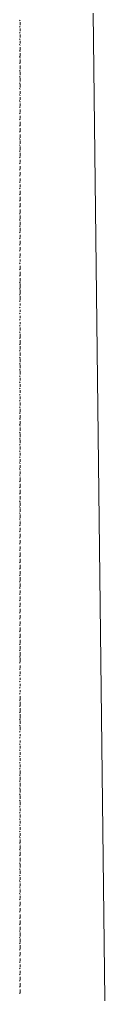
# Model space of a CAD drawing. Header units: millimetres. Extents: x 2928 to 3112, y 1220 to 1280.
# Drawn here: x 3041.81 to 3042.024, y 1247.393 to 1249.738 of the extents above; entities that cross this region are included whole.
import ezdxf

# ---------------------------------------------------------------- set-up
doc = ezdxf.new("R2010")
doc.units = ezdxf.units.MM

msp = doc.modelspace()

# ---------------------------------------------------------------- linework, layer by layer
at = {"color": 7, "linetype": 'Continuous', "lineweight": 5, "true_color": 0x000007}
msp.add_lwpolyline([(3041.93587, 1254.09577), (3042.02353, 1246.63463), (3042.02353, 1246.63463)], dxfattribs=at)
at = {"color": 252, "linetype": 'Continuous', "lineweight": 13, "true_color": 0x989898}
for points in [[(3041.81182, 1249.7342), (3041.81016, 1249.73585), (3041.81016, 1249.73585)], [(3041.81182, 1249.72428), (3041.81182, 1249.73089), (3041.81182, 1249.73089)], [(3041.81182, 1249.71931), (3041.81016, 1249.72097), (3041.81016, 1249.72097)], [(3041.81182, 1249.70443), (3041.81016, 1249.70608), (3041.81016, 1249.70608)], [(3041.81182, 1249.70939), (3041.81182, 1249.71601), (3041.81182, 1249.71601)], [(3041.81182, 1249.68954), (3041.81016, 1249.6912), (3041.81016, 1249.6912)], [(3041.81182, 1249.69451), (3041.81182, 1249.70112), (3041.81182, 1249.70112)], [(3041.81182, 1249.67962), (3041.81182, 1249.68624), (3041.81182, 1249.68624)], [(3041.81182, 1249.67466), (3041.81016, 1249.67797), (3041.81016, 1249.67797)], [(3041.81182, 1249.65977), (3041.81016, 1249.66308), (3041.81016, 1249.66308)], [(3041.81182, 1249.66308), (3041.81182, 1249.67135), (3041.81182, 1249.67135)], [(3041.81182, 1249.64489), (3041.81016, 1249.64819), (3041.81016, 1249.64819)], [(3041.81182, 1249.64819), (3041.81182, 1249.65646), (3041.81182, 1249.65646)], [(3041.81182, 1249.63331), (3041.81182, 1249.64158), (3041.81182, 1249.64158)], [(3041.81182, 1249.63165), (3041.81016, 1249.63331), (3041.81016, 1249.63331)], [(3041.81182, 1249.61346), (3041.81016, 1249.61511), (3041.81016, 1249.61511)], [(3041.81182, 1249.61842), (3041.81182, 1249.62669), (3041.81182, 1249.62669)], [(3041.81182, 1249.60354), (3041.81182, 1249.61181), (3041.81182, 1249.61181)], [(3041.81182, 1249.59857), (3041.81016, 1249.60023), (3041.81016, 1249.60023)], [(3041.81182, 1249.58865), (3041.81182, 1249.59692), (3041.81182, 1249.59692)], [(3041.81182, 1249.58369), (3041.81016, 1249.58534), (3041.81016, 1249.58534)], [(3041.81182, 1249.5688), (3041.81016, 1249.57211), (3041.81016, 1249.57211)], [(3041.81182, 1249.57376), (3041.81182, 1249.58203), (3041.81182, 1249.58203)], [(3041.81182, 1249.55888), (3041.81182, 1249.56549), (3041.81182, 1249.56549)], [(3041.81182, 1249.55392), (3041.81016, 1249.55722), (3041.81016, 1249.55722)], [(3041.81182, 1249.53903), (3041.81016, 1249.54234), (3041.81016, 1249.54234)], [(3041.81182, 1249.54399), (3041.81182, 1249.55061), (3041.81182, 1249.55061)], [(3041.81182, 1249.5258), (3041.81016, 1249.52745), (3041.81016, 1249.52745)], [(3041.81182, 1249.52911), (3041.81182, 1249.53572), (3041.81182, 1249.53572)], [(3041.81182, 1249.51422), (3041.81182, 1249.52084), (3041.81182, 1249.52084)], [(3041.81182, 1249.51091), (3041.81016, 1249.51257), (3041.81016, 1249.51257)], [(3041.81182, 1249.49603), (3041.81016, 1249.49768), (3041.81016, 1249.49768)], [(3041.81182, 1249.49933), (3041.81182, 1249.50595), (3041.81182, 1249.50595)], [(3041.81182, 1249.48114), (3041.81016, 1249.48279), (3041.81016, 1249.48279)], [(3041.81182, 1249.48279), (3041.81182, 1249.49106), (3041.81182, 1249.49106)], [(3041.81182, 1249.46791), (3041.81182, 1249.47618), (3041.81182, 1249.47618)], [(3041.81182, 1249.46625), (3041.81016, 1249.46791), (3041.81016, 1249.46791)], [(3041.81182, 1249.44806), (3041.81016, 1249.45137), (3041.81016, 1249.45137)], [(3041.81182, 1249.45302), (3041.81182, 1249.46129), (3041.81182, 1249.46129)], [(3041.81182, 1249.43814), (3041.81182, 1249.44641), (3041.81182, 1249.44641)], [(3041.81182, 1249.43317), (3041.81016, 1249.43648), (3041.81016, 1249.43648)], [(3041.81182, 1249.42325), (3041.81182, 1249.43152), (3041.81182, 1249.43152)], [(3041.81182, 1249.41994), (3041.81016, 1249.4216), (3041.81016, 1249.4216)], [(3041.81182, 1249.40506), (3041.81016, 1249.40671), (3041.81016, 1249.40671)], [(3041.81182, 1249.40837), (3041.81182, 1249.41664), (3041.81182, 1249.41664)], [(3041.81182, 1249.39348), (3041.81182, 1249.4001), (3041.81182, 1249.4001)], [(3041.81182, 1249.39017), (3041.81016, 1249.39183), (3041.81016, 1249.39183)], [(3041.81182, 1249.37529), (3041.81016, 1249.37694), (3041.81016, 1249.37694)], [(3041.81182, 1249.37859), (3041.81182, 1249.38521), (3041.81182, 1249.38521)], [(3041.81182, 1249.3604), (3041.81016, 1249.36205), (3041.81016, 1249.36205)], [(3041.81182, 1249.36371), (3041.81182, 1249.37032), (3041.81182, 1249.37032)], [(3041.81182, 1249.34882), (3041.81182, 1249.35544), (3041.81182, 1249.35544)], [(3041.81182, 1249.34551), (3041.81016, 1249.34717), (3041.81016, 1249.34717)], [(3041.81182, 1249.33063), (3041.81016, 1249.33228), (3041.81016, 1249.33228)], [(3041.81182, 1249.33394), (3041.81182, 1249.34055), (3041.81182, 1249.34055)], [(3041.81182, 1249.31574), (3041.81016, 1249.3174), (3041.81016, 1249.3174)], [(3041.81182, 1249.3174), (3041.81182, 1249.32567), (3041.81182, 1249.32567)], [(3041.81182, 1249.30251), (3041.81182, 1249.31078), (3041.81182, 1249.31078)], [(3041.81182, 1249.30086), (3041.81016, 1249.30251), (3041.81016, 1249.30251)], [(3041.81182, 1249.28597), (3041.81016, 1249.28762), (3041.81016, 1249.28762)], [(3041.81182, 1249.28762), (3041.81182, 1249.29589), (3041.81182, 1249.29589)], [(3041.81182, 1249.26943), (3041.81016, 1249.27108), (3041.81016, 1249.27108)], [(3041.81182, 1249.27274), (3041.81182, 1249.28101), (3041.81182, 1249.28101)], [(3041.81182, 1249.25785), (3041.81182, 1249.26612), (3041.81182, 1249.26612)], [(3041.81182, 1249.25454), (3041.81016, 1249.2562), (3041.81016, 1249.2562)], [(3041.81182, 1249.23966), (3041.81016, 1249.24131), (3041.81016, 1249.24131)], [(3041.81182, 1249.24297), (3041.81182, 1249.25124), (3041.81182, 1249.25124)], [(3041.81182, 1249.22808), (3041.81182, 1249.23635), (3041.81182, 1249.23635)], [(3041.81182, 1249.22477), (3041.81016, 1249.22643), (3041.81016, 1249.22643)], [(3041.81182, 1249.21319), (3041.81182, 1249.21981), (3041.81182, 1249.21981)], [(3041.81182, 1249.20989), (3041.81016, 1249.21154), (3041.81016, 1249.21154)], [(3041.81182, 1249.195), (3041.81016, 1249.19665), (3041.81016, 1249.19665)], [(3041.81182, 1249.19831), (3041.81182, 1249.20492), (3041.81182, 1249.20492)], [(3041.81182, 1249.18342), (3041.81182, 1249.19004), (3041.81182, 1249.19004)], [(3041.81182, 1249.18011), (3041.81016, 1249.18177), (3041.81016, 1249.18177)], [(3041.81182, 1249.16523), (3041.81016, 1249.16688), (3041.81016, 1249.16688)], [(3041.81182, 1249.16854), (3041.81182, 1249.17515), (3041.81182, 1249.17515)], [(3041.81182, 1249.15034), (3041.81016, 1249.152), (3041.81016, 1249.152)], [(3041.81182, 1249.1553), (3041.81182, 1249.16027), (3041.81182, 1249.16027)], [(3041.81182, 1249.13711), (3041.81182, 1249.14538), (3041.81182, 1249.14538)], [(3041.81182, 1249.13546), (3041.81016, 1249.13711), (3041.81016, 1249.13711)], [(3041.81182, 1249.12057), (3041.81016, 1249.12223), (3041.81016, 1249.12223)], [(3041.81182, 1249.12223), (3041.81182, 1249.1305), (3041.81182, 1249.1305)], [(3041.81182, 1249.10403), (3041.81016, 1249.10569), (3041.81016, 1249.10569)], [(3041.81182, 1249.10734), (3041.81182, 1249.11561), (3041.81182, 1249.11561)], [(3041.81182, 1249.09245), (3041.81182, 1249.10238), (3041.81182, 1249.10238)], [(3041.81182, 1249.08915), (3041.81016, 1249.0908), (3041.81016, 1249.0908)], [(3041.81182, 1249.07426), (3041.81016, 1249.07591), (3041.81016, 1249.07591)], [(3041.81182, 1249.07757), (3041.81182, 1249.08749), (3041.81182, 1249.08749)], [(3041.81182, 1249.06268), (3041.81182, 1249.07261), (3041.81182, 1249.07261)], [(3041.81182, 1249.05937), (3041.81016, 1249.06103), (3041.81016, 1249.06103)], [(3041.81182, 1249.04945), (3041.81182, 1249.05441), (3041.81182, 1249.05441)], [(3041.81182, 1249.04449), (3041.81016, 1249.04614), (3041.81016, 1249.04614)], [(3041.81182, 1249.0296), (3041.81016, 1249.03126), (3041.81016, 1249.03126)], [(3041.81182, 1249.03456), (3041.81182, 1249.03953), (3041.81182, 1249.03953)], [(3041.81182, 1249.01968), (3041.81182, 1249.02464), (3041.81182, 1249.02464)], [(3041.81182, 1249.01472), (3041.81016, 1249.01637), (3041.81016, 1249.01637)], [(3041.81182, 1248.99983), (3041.81016, 1249.00148), (3041.81016, 1249.00148)], [(3041.81182, 1249.00479), (3041.81182, 1249.00975), (3041.81182, 1249.00975)], [(3041.81182, 1248.98494), (3041.81016, 1248.9866), (3041.81016, 1248.9866)], [(3041.81182, 1248.98991), (3041.81182, 1248.99652), (3041.81182, 1248.99652)], [(3041.81182, 1248.97171), (3041.81182, 1248.98164), (3041.81182, 1248.98164)], [(3041.81182, 1248.97006), (3041.81016, 1248.97171), (3041.81016, 1248.97171)], [(3041.81182, 1248.95517), (3041.81016, 1248.95683), (3041.81016, 1248.95683)], [(3041.81182, 1248.95683), (3041.81182, 1248.96675), (3041.81182, 1248.96675)], [(3041.81182, 1248.94029), (3041.81016, 1248.94194), (3041.81016, 1248.94194)], [(3041.81182, 1248.94359), (3041.81182, 1248.95186), (3041.81182, 1248.95186)], [(3041.81182, 1248.92871), (3041.81182, 1248.93698), (3041.81182, 1248.93698)], [(3041.81182, 1248.92375), (3041.81016, 1248.9254), (3041.81016, 1248.9254)], [(3041.81182, 1248.90886), (3041.81016, 1248.91051), (3041.81016, 1248.91051)], [(3041.81182, 1248.91382), (3041.81182, 1248.92209), (3041.81182, 1248.92209)], [(3041.81182, 1248.89894), (3041.81182, 1248.90721), (3041.81182, 1248.90721)], [(3041.81182, 1248.89397), (3041.81016, 1248.89563), (3041.81016, 1248.89563)], [(3041.81182, 1248.88405), (3041.81182, 1248.89232), (3041.81182, 1248.89232)], [(3041.81182, 1248.87909), (3041.81016, 1248.88074), (3041.81016, 1248.88074)], [(3041.81182, 1248.8642), (3041.81016, 1248.86586), (3041.81016, 1248.86586)], [(3041.81182, 1248.86916), (3041.81182, 1248.87578), (3041.81182, 1248.87578)], [(3041.81182, 1248.85428), (3041.81182, 1248.86089), (3041.81182, 1248.86089)], [(3041.81182, 1248.84932), (3041.81016, 1248.85097), (3041.81016, 1248.85097)], [(3041.81182, 1248.83939), (3041.81182, 1248.84601), (3041.81182, 1248.84601)], [(3041.81182, 1248.83443), (3041.81016, 1248.83609), (3041.81016, 1248.83609)], [(3041.81182, 1248.81955), (3041.81016, 1248.8212), (3041.81016, 1248.8212)], [(3041.81182, 1248.82451), (3041.81182, 1248.83112), (3041.81182, 1248.83112)], [(3041.81182, 1248.80962), (3041.81182, 1248.81624), (3041.81182, 1248.81624)], [(3041.81182, 1248.80466), (3041.81016, 1248.80631), (3041.81016, 1248.80631)], [(3041.81182, 1248.78977), (3041.81016, 1248.79143), (3041.81016, 1248.79143)], [(3041.81182, 1248.79308), (3041.81182, 1248.80135), (3041.81182, 1248.80135)], [(3041.81182, 1248.77489), (3041.81016, 1248.7782), (3041.81016, 1248.7782)], [(3041.81182, 1248.7782), (3041.81182, 1248.78647), (3041.81182, 1248.78647)], [(3041.81182, 1248.76331), (3041.81182, 1248.77158), (3041.81182, 1248.77158)], [(3041.81182, 1248.76), (3041.81016, 1248.76331), (3041.81016, 1248.76331)], [(3041.81182, 1248.74346), (3041.81016, 1248.74512), (3041.81016, 1248.74512)], [(3041.81182, 1248.74842), (3041.81182, 1248.75669), (3041.81182, 1248.75669)], [(3041.81182, 1248.72858), (3041.81016, 1248.73023), (3041.81016, 1248.73023)], [(3041.81182, 1248.73354), (3041.81182, 1248.74181), (3041.81182, 1248.74181)], [(3041.81182, 1248.71865), (3041.81182, 1248.72692), (3041.81182, 1248.72692)], [(3041.81182, 1248.71369), (3041.81016, 1248.71534), (3041.81016, 1248.71534)], [(3041.81182, 1248.6988), (3041.81016, 1248.70046), (3041.81016, 1248.70046)], [(3041.81182, 1248.70377), (3041.81182, 1248.71038), (3041.81182, 1248.71038)], [(3041.81182, 1248.68392), (3041.81016, 1248.68557), (3041.81016, 1248.68557)], [(3041.81182, 1248.68888), (3041.81182, 1248.6955), (3041.81182, 1248.6955)], [(3041.81182, 1248.67399), (3041.81182, 1248.68061), (3041.81182, 1248.68061)], [(3041.81182, 1248.66903), (3041.81016, 1248.67234), (3041.81016, 1248.67234)], [(3041.81182, 1248.65415), (3041.81016, 1248.65745), (3041.81016, 1248.65745)], [(3041.81182, 1248.65911), (3041.81182, 1248.66572), (3041.81182, 1248.66572)], [(3041.81182, 1248.64422), (3041.81182, 1248.65084), (3041.81182, 1248.65084)], [(3041.81182, 1248.63926), (3041.81016, 1248.64257), (3041.81016, 1248.64257)], [(3041.81182, 1248.62603), (3041.81016, 1248.62768), (3041.81016, 1248.62768)], [(3041.81182, 1248.62768), (3041.81182, 1248.63595), (3041.81182, 1248.63595)], [(3041.81182, 1248.61114), (3041.81016, 1248.6128), (3041.81016, 1248.6128)], [(3041.81182, 1248.6128), (3041.81182, 1248.62107), (3041.81182, 1248.62107)], [(3041.81182, 1248.59791), (3041.81182, 1248.60618), (3041.81182, 1248.60618)], [(3041.81182, 1248.59626), (3041.81016, 1248.59791), (3041.81016, 1248.59791)], [(3041.81182, 1248.57806), (3041.81016, 1248.57972), (3041.81016, 1248.57972)], [(3041.81182, 1248.58302), (3041.81182, 1248.59129), (3041.81182, 1248.59129)], [(3041.81182, 1248.56318), (3041.81016, 1248.56649), (3041.81016, 1248.56649)], [(3041.81182, 1248.56814), (3041.81182, 1248.57641), (3041.81182, 1248.57641)], [(3041.81182, 1248.55325), (3041.81182, 1248.56152), (3041.81182, 1248.56152)], [(3041.81182, 1248.54829), (3041.81016, 1248.5516), (3041.81016, 1248.5516)], [(3041.81182, 1248.53341), (3041.81016, 1248.53671), (3041.81016, 1248.53671)], [(3041.81182, 1248.53837), (3041.81182, 1248.54664), (3041.81182, 1248.54664)], [(3041.81182, 1248.52017), (3041.81016, 1248.52183), (3041.81016, 1248.52183)], [(3041.81182, 1248.52348), (3041.81182, 1248.5301), (3041.81182, 1248.5301)], [(3041.81182, 1248.5086), (3041.81182, 1248.51521), (3041.81182, 1248.51521)], [(3041.81182, 1248.50529), (3041.81016, 1248.50694), (3041.81016, 1248.50694)], [(3041.81182, 1248.4904), (3041.81016, 1248.49206), (3041.81016, 1248.49206)], [(3041.81182, 1248.49371), (3041.81182, 1248.50033), (3041.81182, 1248.50033)], [(3041.81182, 1248.47882), (3041.81182, 1248.48544), (3041.81182, 1248.48544)], [(3041.81182, 1248.47552), (3041.81016, 1248.47717), (3041.81016, 1248.47717)], [(3041.81182, 1248.46063), (3041.81016, 1248.46228), (3041.81016, 1248.46228)], [(3041.81182, 1248.46394), (3041.81182, 1248.47055), (3041.81182, 1248.47055)], [(3041.81182, 1248.44574), (3041.81016, 1248.4474), (3041.81016, 1248.4474)], [(3041.81182, 1248.4474), (3041.81182, 1248.45567), (3041.81182, 1248.45567)], [(3041.81182, 1248.43251), (3041.81182, 1248.44078), (3041.81182, 1248.44078)], [(3041.81182, 1248.43086), (3041.81016, 1248.43251), (3041.81016, 1248.43251)], [(3041.81182, 1248.41597), (3041.81016, 1248.41763), (3041.81016, 1248.41763)], [(3041.81182, 1248.41763), (3041.81182, 1248.4259), (3041.81182, 1248.4259)], [(3041.81182, 1248.39943), (3041.81016, 1248.40109), (3041.81016, 1248.40109)], [(3041.81182, 1248.40274), (3041.81182, 1248.41101), (3041.81182, 1248.41101)], [(3041.81182, 1248.38785), (3041.81182, 1248.39612), (3041.81182, 1248.39612)], [(3041.81182, 1248.38455), (3041.81016, 1248.3862), (3041.81016, 1248.3862)], [(3041.81182, 1248.36966), (3041.81016, 1248.37131), (3041.81016, 1248.37131)], [(3041.81182, 1248.37297), (3041.81182, 1248.38124), (3041.81182, 1248.38124)], [(3041.81182, 1248.35477), (3041.81016, 1248.35643), (3041.81016, 1248.35643)], [(3041.81182, 1248.35808), (3041.81182, 1248.3647), (3041.81182, 1248.3647)], [(3041.81182, 1248.3432), (3041.81182, 1248.34981), (3041.81182, 1248.34981)], [(3041.81182, 1248.33989), (3041.81016, 1248.34154), (3041.81016, 1248.34154)], [(3041.81182, 1248.325), (3041.81016, 1248.32666), (3041.81016, 1248.32666)], [(3041.81182, 1248.32831), (3041.81182, 1248.33493), (3041.81182, 1248.33493)], [(3041.81182, 1248.31012), (3041.81016, 1248.31177), (3041.81016, 1248.31177)], [(3041.81182, 1248.31342), (3041.81182, 1248.32004), (3041.81182, 1248.32004)], [(3041.81182, 1248.29854), (3041.81182, 1248.30515), (3041.81182, 1248.30515)], [(3041.81182, 1248.29523), (3041.81016, 1248.29688), (3041.81016, 1248.29688)], [(3041.81182, 1248.28035), (3041.81016, 1248.282), (3041.81016, 1248.282)], [(3041.81182, 1248.28365), (3041.81182, 1248.29027), (3041.81182, 1248.29027)], [(3041.81182, 1248.26711), (3041.81182, 1248.27538), (3041.81182, 1248.27538)], [(3041.81182, 1248.26546), (3041.81016, 1248.26711), (3041.81016, 1248.26711)], [(3041.81182, 1248.25057), (3041.81016, 1248.25223), (3041.81016, 1248.25223)], [(3041.81182, 1248.25223), (3041.81182, 1248.2605), (3041.81182, 1248.2605)], [(3041.81182, 1248.23403), (3041.81016, 1248.23569), (3041.81016, 1248.23569)], [(3041.81182, 1248.23734), (3041.81182, 1248.24561), (3041.81182, 1248.24561)], [(3041.81182, 1248.22246), (3041.81182, 1248.23073), (3041.81182, 1248.23073)], [(3041.81182, 1248.21915), (3041.81016, 1248.2208), (3041.81016, 1248.2208)], [(3041.81182, 1248.20426), (3041.81016, 1248.20592), (3041.81016, 1248.20592)], [(3041.81182, 1248.20757), (3041.81182, 1248.21584), (3041.81182, 1248.21584)], [(3041.81182, 1248.18938), (3041.81016, 1248.19103), (3041.81016, 1248.19103)], [(3041.81182, 1248.19268), (3041.81182, 1248.20261), (3041.81182, 1248.20261)], [(3041.81182, 1248.1778), (3041.81182, 1248.18441), (3041.81182, 1248.18441)], [(3041.81182, 1248.17449), (3041.81016, 1248.17614), (3041.81016, 1248.17614)], [(3041.81182, 1248.1596), (3041.81016, 1248.16126), (3041.81016, 1248.16126)], [(3041.81182, 1248.16291), (3041.81182, 1248.16953), (3041.81182, 1248.16953)], [(3041.81182, 1248.14472), (3041.81016, 1248.14637), (3041.81016, 1248.14637)], [(3041.81182, 1248.14968), (3041.81182, 1248.15464), (3041.81182, 1248.15464)], [(3041.81182, 1248.13479), (3041.81182, 1248.13976), (3041.81182, 1248.13976)], [(3041.81182, 1248.12983), (3041.81016, 1248.13149), (3041.81016, 1248.13149)], [(3041.81182, 1248.11495), (3041.81016, 1248.1166), (3041.81016, 1248.1166)], [(3041.81182, 1248.11991), (3041.81182, 1248.12487), (3041.81182, 1248.12487)], [(3041.81182, 1248.10171), (3041.81182, 1248.10998), (3041.81182, 1248.10998)], [(3041.81182, 1248.10006), (3041.81016, 1248.10171), (3041.81016, 1248.10171)], [(3041.81182, 1248.08517), (3041.81016, 1248.08683), (3041.81016, 1248.08683)], [(3041.81182, 1248.08683), (3041.81182, 1248.09675), (3041.81182, 1248.09675)], [(3041.81182, 1248.07029), (3041.81016, 1248.07194), (3041.81016, 1248.07194)], [(3041.81182, 1248.07194), (3041.81182, 1248.08187), (3041.81182, 1248.08187)], [(3041.81182, 1248.05706), (3041.81182, 1248.06698), (3041.81182, 1248.06698)], [(3041.81182, 1248.05375), (3041.81016, 1248.0554), (3041.81016, 1248.0554)], [(3041.81182, 1248.03886), (3041.81016, 1248.04052), (3041.81016, 1248.04052)], [(3041.81182, 1248.04382), (3041.81182, 1248.05209), (3041.81182, 1248.05209)], [(3041.81182, 1248.02398), (3041.81016, 1248.02563), (3041.81016, 1248.02563)], [(3041.81182, 1248.02894), (3041.81182, 1248.03721), (3041.81182, 1248.03721)], [(3041.81182, 1248.01405), (3041.81182, 1248.01901), (3041.81182, 1248.01901)], [(3041.81182, 1248.00909), (3041.81016, 1248.01074), (3041.81016, 1248.01074)], [(3041.81182, 1247.99421), (3041.81016, 1247.99586), (3041.81016, 1247.99586)], [(3041.81182, 1247.99917), (3041.81182, 1248.00413), (3041.81182, 1248.00413)], [(3041.81182, 1247.97932), (3041.81016, 1247.98097), (3041.81016, 1247.98097)], [(3041.81182, 1247.98428), (3041.81182, 1247.9909), (3041.81182, 1247.9909)], [(3041.81182, 1247.9694), (3041.81182, 1247.97601), (3041.81182, 1247.97601)], [(3041.81182, 1247.96443), (3041.81016, 1247.96609), (3041.81016, 1247.96609)], [(3041.81182, 1247.94955), (3041.81016, 1247.9512), (3041.81016, 1247.9512)], [(3041.81182, 1247.95451), (3041.81182, 1247.96113), (3041.81182, 1247.96113)], [(3041.81182, 1247.93962), (3041.81182, 1247.94624), (3041.81182, 1247.94624)], [(3041.81182, 1247.93466), (3041.81016, 1247.93632), (3041.81016, 1247.93632)], [(3041.81182, 1247.92308), (3041.81182, 1247.93135), (3041.81182, 1247.93135)], [(3041.81182, 1247.91978), (3041.81016, 1247.92143), (3041.81016, 1247.92143)], [(3041.81182, 1247.90489), (3041.81016, 1247.90654), (3041.81016, 1247.90654)], [(3041.81182, 1247.9082), (3041.81182, 1247.91647), (3041.81182, 1247.91647)], [(3041.81182, 1247.89331), (3041.81182, 1247.90158), (3041.81182, 1247.90158)], [(3041.81182, 1247.88835), (3041.81016, 1247.89), (3041.81016, 1247.89)], [(3041.81182, 1247.87843), (3041.81182, 1247.8867), (3041.81182, 1247.8867)], [(3041.81182, 1247.87346), (3041.81016, 1247.87512), (3041.81016, 1247.87512)], [(3041.81182, 1247.85858), (3041.81016, 1247.86023), (3041.81016, 1247.86023)], [(3041.81182, 1247.86354), (3041.81182, 1247.87181), (3041.81182, 1247.87181)], [(3041.81182, 1247.84865), (3041.81182, 1247.85692), (3041.81182, 1247.85692)], [(3041.81182, 1247.84369), (3041.81016, 1247.84535), (3041.81016, 1247.84535)], [(3041.81182, 1247.82881), (3041.81016, 1247.83046), (3041.81016, 1247.83046)], [(3041.81182, 1247.83377), (3041.81182, 1247.84038), (3041.81182, 1247.84038)], [(3041.81182, 1247.81392), (3041.81016, 1247.81557), (3041.81016, 1247.81557)], [(3041.81182, 1247.81888), (3041.81182, 1247.8255), (3041.81182, 1247.8255)], [(3041.81182, 1247.804), (3041.81182, 1247.81061), (3041.81182, 1247.81061)], [(3041.81182, 1247.79903), (3041.81016, 1247.80069), (3041.81016, 1247.80069)], [(3041.81182, 1247.78415), (3041.81016, 1247.7858), (3041.81016, 1247.7858)], [(3041.81182, 1247.78911), (3041.81182, 1247.79573), (3041.81182, 1247.79573)], [(3041.81182, 1247.76926), (3041.81016, 1247.77257), (3041.81016, 1247.77257)], [(3041.81182, 1247.77422), (3041.81182, 1247.78084), (3041.81182, 1247.78084)], [(3041.81182, 1247.75768), (3041.81182, 1247.76595), (3041.81182, 1247.76595)], [(3041.81182, 1247.75438), (3041.81016, 1247.75768), (3041.81016, 1247.75768)], [(3041.81182, 1247.73949), (3041.81016, 1247.7428), (3041.81016, 1247.7428)], [(3041.81182, 1247.7428), (3041.81182, 1247.75107), (3041.81182, 1247.75107)], [(3041.81182, 1247.72791), (3041.81182, 1247.73618), (3041.81182, 1247.73618)], [(3041.81182, 1247.72626), (3041.81016, 1247.72791), (3041.81016, 1247.72791)], [(3041.81182, 1247.71303), (3041.81182, 1247.7213), (3041.81182, 1247.7213)], [(3041.81182, 1247.70807), (3041.81016, 1247.70972), (3041.81016, 1247.70972)], [(3041.81182, 1247.69318), (3041.81016, 1247.69483), (3041.81016, 1247.69483)], [(3041.81182, 1247.69814), (3041.81182, 1247.70641), (3041.81182, 1247.70641)], [(3041.81182, 1247.68326), (3041.81182, 1247.69153), (3041.81182, 1247.69153)], [(3041.81182, 1247.67829), (3041.81016, 1247.67995), (3041.81016, 1247.67995)], [(3041.81182, 1247.66341), (3041.81016, 1247.66672), (3041.81016, 1247.66672)], [(3041.81182, 1247.66837), (3041.81182, 1247.67499), (3041.81182, 1247.67499)], [(3041.81182, 1247.64852), (3041.81016, 1247.65183), (3041.81016, 1247.65183)], [(3041.81182, 1247.65348), (3041.81182, 1247.6601), (3041.81182, 1247.6601)], [(3041.81182, 1247.6386), (3041.81182, 1247.64521), (3041.81182, 1247.64521)], [(3041.81182, 1247.63364), (3041.81016, 1247.63694), (3041.81016, 1247.63694)], [(3041.81182, 1247.6204), (3041.81016, 1247.62206), (3041.81016, 1247.62206)], [(3041.81182, 1247.62371), (3041.81182, 1247.63033), (3041.81182, 1247.63033)], [(3041.81182, 1247.60552), (3041.81016, 1247.60717), (3041.81016, 1247.60717)], [(3041.81182, 1247.60883), (3041.81182, 1247.61544), (3041.81182, 1247.61544)], [(3041.81182, 1247.59394), (3041.81182, 1247.60056), (3041.81182, 1247.60056)], [(3041.81182, 1247.59063), (3041.81016, 1247.59229), (3041.81016, 1247.59229)], [(3041.81182, 1247.57575), (3041.81016, 1247.5774), (3041.81016, 1247.5774)], [(3041.81182, 1247.5774), (3041.81182, 1247.58567), (3041.81182, 1247.58567)], [(3041.81182, 1247.56251), (3041.81182, 1247.57078), (3041.81182, 1247.57078)], [(3041.81182, 1247.56086), (3041.81016, 1247.56251), (3041.81016, 1247.56251)], [(3041.81182, 1247.54763), (3041.81182, 1247.5559), (3041.81182, 1247.5559)], [(3041.81182, 1247.54267), (3041.81016, 1247.54597), (3041.81016, 1247.54597)], [(3041.81182, 1247.52778), (3041.81016, 1247.53109), (3041.81016, 1247.53109)], [(3041.81182, 1247.53274), (3041.81182, 1247.54101), (3041.81182, 1247.54101)], [(3041.81182, 1247.51786), (3041.81182, 1247.52613), (3041.81182, 1247.52613)], [(3041.81182, 1247.51455), (3041.81016, 1247.5162), (3041.81016, 1247.5162)], [(3041.81182, 1247.49966), (3041.81016, 1247.50132), (3041.81016, 1247.50132)], [(3041.81182, 1247.50297), (3041.81182, 1247.51124), (3041.81182, 1247.51124)], [(3041.81182, 1247.48478), (3041.81016, 1247.48643), (3041.81016, 1247.48643)], [(3041.81182, 1247.48808), (3041.81182, 1247.4947), (3041.81182, 1247.4947)], [(3041.81182, 1247.4732), (3041.81182, 1247.47981), (3041.81182, 1247.47981)], [(3041.81182, 1247.46989), (3041.81016, 1247.47154), (3041.81016, 1247.47154)], [(3041.81182, 1247.455), (3041.81016, 1247.45666), (3041.81016, 1247.45666)], [(3041.81182, 1247.45831), (3041.81182, 1247.46493), (3041.81182, 1247.46493)], [(3041.81182, 1247.44012), (3041.81016, 1247.44177), (3041.81016, 1247.44177)], [(3041.81182, 1247.44343), (3041.81182, 1247.45004), (3041.81182, 1247.45004)], [(3041.81182, 1247.42854), (3041.81182, 1247.43516), (3041.81182, 1247.43516)], [(3041.81182, 1247.42523), (3041.81016, 1247.42689), (3041.81016, 1247.42689)], [(3041.81182, 1247.41035), (3041.81016, 1247.412), (3041.81016, 1247.412)], [(3041.81182, 1247.412), (3041.81182, 1247.42027), (3041.81182, 1247.42027)], [(3041.81182, 1247.39546), (3041.81016, 1247.39712), (3041.81016, 1247.39712)], [(3041.81182, 1247.39712), (3041.81182, 1247.40539), (3041.81182, 1247.40539)]]:
    msp.add_lwpolyline(points, dxfattribs=at)

doc.saveas('drawing.dxf')
